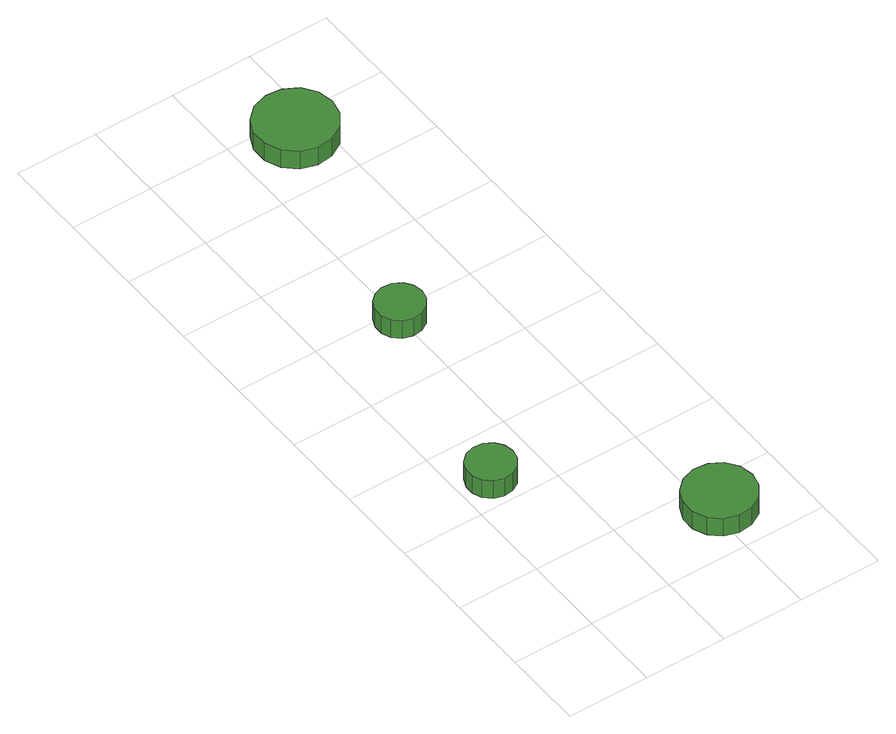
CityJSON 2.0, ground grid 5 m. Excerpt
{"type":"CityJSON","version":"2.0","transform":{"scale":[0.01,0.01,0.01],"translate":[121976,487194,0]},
"CityObjects":{
"tree1":{"type":"SolitaryVegetationObject","attributes":{"function":"something"},"geometry":[{"type":"MultiSurface","lod":"1","boundaries":[[[0,1,2,3,4,5,6,7,8,9,10,11,12,13,14]],[[15,16,17,18,19,20,21,22,23,24,25,26,27,28,29]],[[0,29,28,1]],[[1,28,27,2]],[[2,27,26,3]],[[3,26,25,4]],[[4,25,24,5]],[[5,24,23,6]],[[6,23,22,7]],[[7,22,21,8]],[[8,21,20,9]],[[9,20,19,10]],[[10,19,18,11]],[[11,18,17,12]],[[12,17,16,13]],[[13,16,15,14]],[[14,15,29,0]]]}]},
"tree2":{"type":"SolitaryVegetationObject","attributes":{"function":"something"},"geometry":[{"type":"MultiSurface","lod":"1","boundaries":[[[30,31,32,33,34,35,36,37,38,39,40,41,42,43,44]],[[45,46,47,48,49,50,51,52,53,54,55,56,57,58,59]],[[30,59,58,31]],[[31,58,57,32]],[[32,57,56,33]],[[33,56,55,34]],[[34,55,54,35]],[[35,54,53,36]],[[36,53,52,37]],[[37,52,51,38]],[[38,51,50,39]],[[39,50,49,40]],[[40,49,48,41]],[[41,48,47,42]],[[42,47,46,43]],[[43,46,45,44]],[[44,45,59,30]]]}]},
"tree3":{"type":"SolitaryVegetationObject","attributes":{"function":"something"},"geometry":[{"type":"MultiSurface","lod":"1","boundaries":[[[60,61,62,63,64,65,66,67,68,69,70,71,72,73,74]],[[75,76,77,78,79,80,81,82,83,84,85,86,87,88,89]],[[60,89,88,61]],[[61,88,87,62]],[[62,87,86,63]],[[63,86,85,64]],[[64,85,84,65]],[[65,84,83,66]],[[66,83,82,67]],[[67,82,81,68]],[[68,81,80,69]],[[69,80,79,70]],[[70,79,78,71]],[[71,78,77,72]],[[72,77,76,73]],[[73,76,75,74]],[[74,75,89,60]]]}]},
"tree4":{"type":"SolitaryVegetationObject","attributes":{"function":"something"},"geometry":[{"type":"MultiSurface","lod":"1","boundaries":[[[90,91,92,93,94,95,96,97,98,99,100,101,102,103,104]],[[105,106,107,108,109,110,111,112,113,114,115,116,117,118,119]],[[90,119,118,91]],[[91,118,117,92]],[[92,117,116,93]],[[93,116,115,94]],[[94,115,114,95]],[[95,114,113,96]],[[96,113,112,97]],[[97,112,111,98]],[[98,111,110,99]],[[99,110,109,100]],[[100,109,108,101]],[[101,108,107,102]],[[102,107,106,103]],[[103,106,105,104]],[[104,105,119,90]]]}]}
},
"vertices":[
[337,1185,145],[325,1243,145],[289,1292,145],[238,1322,145],[178,1328,145],[121,1310,145],[76,1269,145],[52,1215,145],[52,1155,145],[76,1100,145],[121,1060,145],[178,1041,145],[238,1048,145],[289,1078,145],[325,1126,145],[325,1126,16],[289,1078,16],[238,1048,16],[178,1041,16],[121,1060,16],[76,1100,16],[52,1155,16],[52,1215,16],[76,1269,16],[121,1310,16],[178,1328,16],[238,1322,16],[289,1292,16],[325,1243,16],[337,1185,16],
[1264,311,140],[1246,398,140],[1194,469,140],[1118,513,140],[1030,522,140],[946,495,140],[880,436,140],[844,355,140],[844,267,140],[880,186,140],[946,127,140],[1030,100,140],[1118,109,140],[1194,153,140],[1246,225,140],[1246,225,12],[1194,153,12],[1118,109,12],[1030,100,12],[946,127,12],[880,186,12],[844,267,12],[844,355,12],[880,436,12],[946,495,12],[1030,522,12],[1118,513,12],[1194,469,12],[1246,398,12],[1264,311,12],
[645,2440,143],[633,2499,143],[597,2547,143],[546,2577,143],[486,2583,143],[429,2565,143],[384,2525,143],[360,2470,143],[360,2410,143],[384,2355,143],[429,2315,143],[486,2297,143],[546,2303,143],[597,2333,143],[633,2381,143],[633,2381,14],[597,2333,14],[546,2303,14],[486,2297,14],[429,2315,14],[384,2355,14],[360,2410,14],[360,2470,14],[384,2525,14],[429,2565,14],[486,2583,14],[546,2577,14],[597,2547,14],[633,2499,14],[645,2440,14],
[1050,3818,206],[1029,3915,206],[971,3996,206],[884,4046,206],[785,4056,206],[690,4026,206],[616,3959,206],[575,3868,206],[575,3768,206],[616,3677,206],[690,3610,206],[785,3579,206],[884,3589,206],[971,3639,206],[1029,3720,206],[1029,3720,77],[971,3639,77],[884,3589,77],[785,3579,77],[690,3610,77],[616,3677,77],[575,3768,77],[575,3868,77],[616,3959,77],[690,4026,77],[785,4056,77],[884,4046,77],[971,3996,77],[1029,3915,77],[1050,3818,77]
]}
